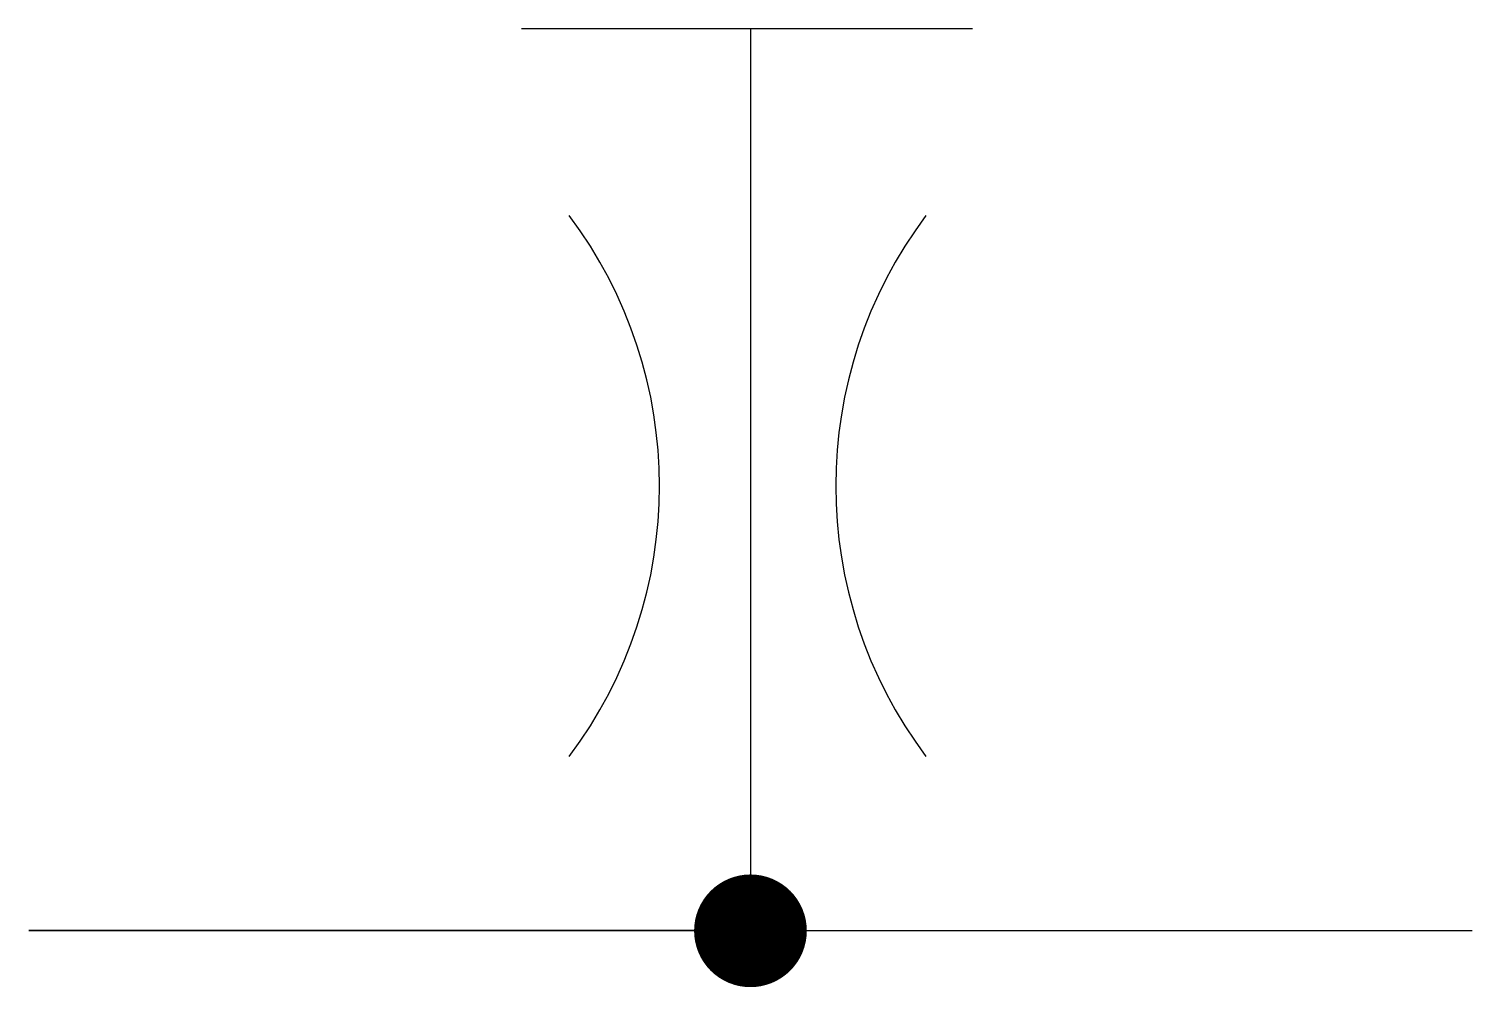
# Model space of a CAD drawing. Extents: x 365.4 to 381.4, y 82.8 to 93.4.
import ezdxf

# ---------------------------------------------------------------- set-up
doc = ezdxf.new("R2010")
doc.units = 0
doc.header["$LTSCALE"] = 5
doc.header["$MEASUREMENT"] = 0
doc.layers.add('11', color=1, linetype='CONTINUOUS')

msp = doc.modelspace()

# ---------------------------------------------------------------- linework, layer by layer
at = {"layer": '11'}
for p, q in [((375.825, 93.421), (370.825, 93.421)), ((373.365, 93.421), (373.365, 83.421)), ((373.365, 83.421), (365.365, 83.421)), ((365.365, 83.421), (381.365, 83.421))]:
    msp.add_line(p, q, dxfattribs=at)
at = {"layer": '11', "const_width": 0.625}
msp.add_lwpolyline([(373.052, 83.419, 1), (373.677, 83.419, 1)], format="xyb", close=True, dxfattribs=at)
at = {"layer": '11'}
for centre, start, end in [((367.356, 88.352), 323.1301, 36.8699), ((379.31, 88.352), 143.1301, 216.8699)]:
    msp.add_arc(centre, 5, start, end, dxfattribs=at)

doc.saveas('drawing.dxf')
